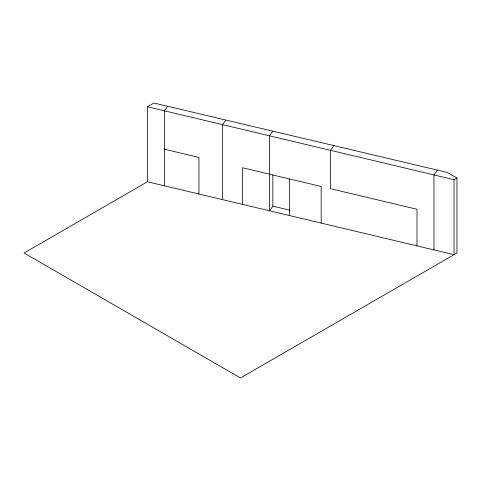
<?xml version="1.0" encoding="UTF-8"?>
<svg xmlns="http://www.w3.org/2000/svg" width="481" height="481" viewBox="0 0 481 481"><rect width="100%" height="100%" fill="white"/><g stroke="black" fill="none" stroke-linecap="round" stroke-linejoin="round"><path stroke-width="0.72" d="M167.659 106.289L164.418 110.828L164.418 185.81M225.866 120.058L222.583 124.657L222.583 199.639M272.841 131.175L269.522 135.822L269.522 210.804L272.841 206.157L272.841 174.771M333.88 145.617L330.513 150.331L330.513 188.696L416.985 209.259L416.985 245.875M437.403 170.112L433.964 174.934L433.964 249.91M147.426 181.764L147.426 106.788L153.92 103.036L447.318 172.457L456.95 178.018L456.95 253L240.5 377.964L24.05 253L147.426 181.764L454.028 254.683L454.028 179.702L456.95 178.018M147.426 106.788L454.028 179.702M164.418 149.194L198.948 157.401L198.948 194.017M272.841 206.157L290.079 210.233M321.176 223.088L321.176 186.472L242.538 167.773L242.538 204.383M289.616 178.968L289.616 215.584"/></g></svg>
